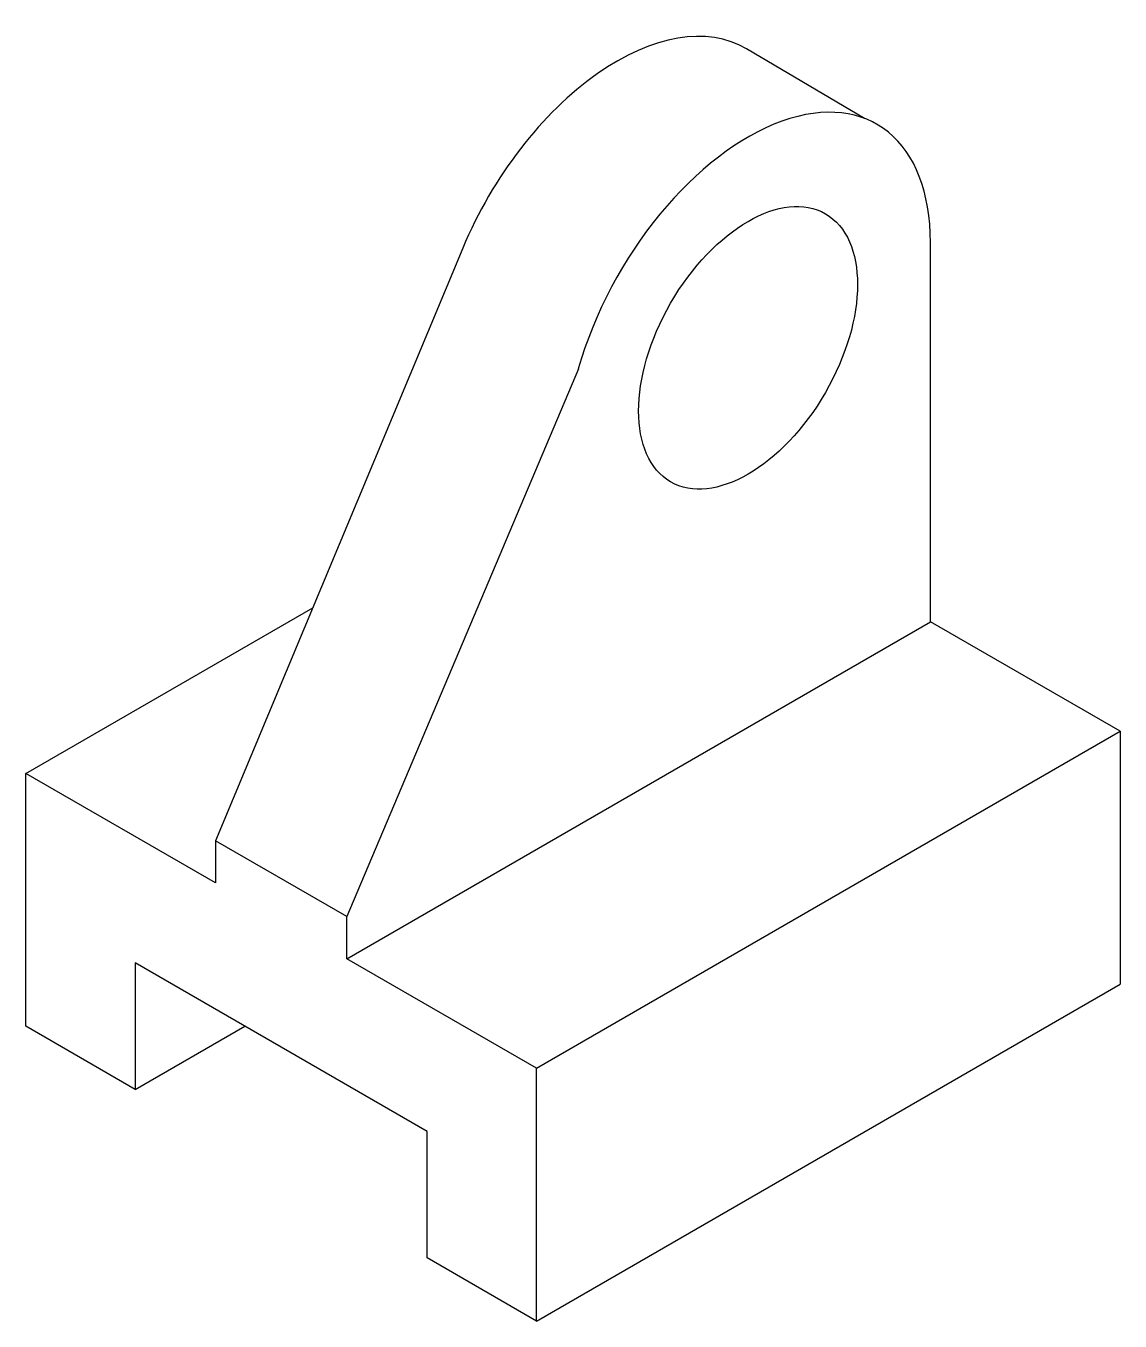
# Model space of a CAD drawing. Header units: millimetres. Extents: x -61 to 69, y 0 to 154.
import ezdxf

# ---------------------------------------------------------------- set-up
doc = ezdxf.new("R2010")
doc.units = ezdxf.units.MM
doc.header["$MEASUREMENT"] = 0

msp = doc.modelspace()

# ---------------------------------------------------------------- linework, layer by layer
for p, q in [((38.92, 142.73), (24.91, 150.97)), ((46.77, 83), (46.77, 128)), ((-8.75, 127.34), (-38.11, 57)), ((4.97, 113.02), (-22.52, 48)), ((-60.62, 65), (-26.56, 84.66)), ((-22.52, 43), (46.77, 83)), ((69.28, 70), (46.77, 83)), ((0, 30), (69.28, 70)), ((69.28, 70), (69.28, 40)), ((-38.11, 52), (-60.62, 65)), ((-60.62, 35), (-60.62, 65)), ((-22.52, 48), (-38.11, 57)), ((-38.11, 57), (-38.11, 52)), ((-22.52, 43), (-22.52, 48)), ((-12.99, 22.5), (-47.63, 42.5)), ((-47.63, 42.5), (-47.63, 27.5)), ((0, 30), (-22.52, 43)), ((0, 0), (69.28, 40)), ((-47.63, 27.5), (-60.62, 35)), ((-47.63, 27.5), (-34.64, 35)), ((0, 0), (0, 30)), ((-12.99, 7.5), (-12.99, 22.5)), ((0, 0), (-12.99, 7.5))]:
    msp.add_line(p, q)
for centre, start_param, end_param in [((9.53, 124.5), 3.136823, 4.932222), ((25.11, 115.5), 2.356194, 5.12315)]:
    msp.add_ellipse(centre, major_axis=(-15.31, -26.52), ratio=0.57735, start_param=start_param, end_param=end_param)
msp.add_ellipse((25.11, 115.5), major_axis=(-9.19, -15.91), ratio=0.57735)

doc.saveas('drawing.dxf')
